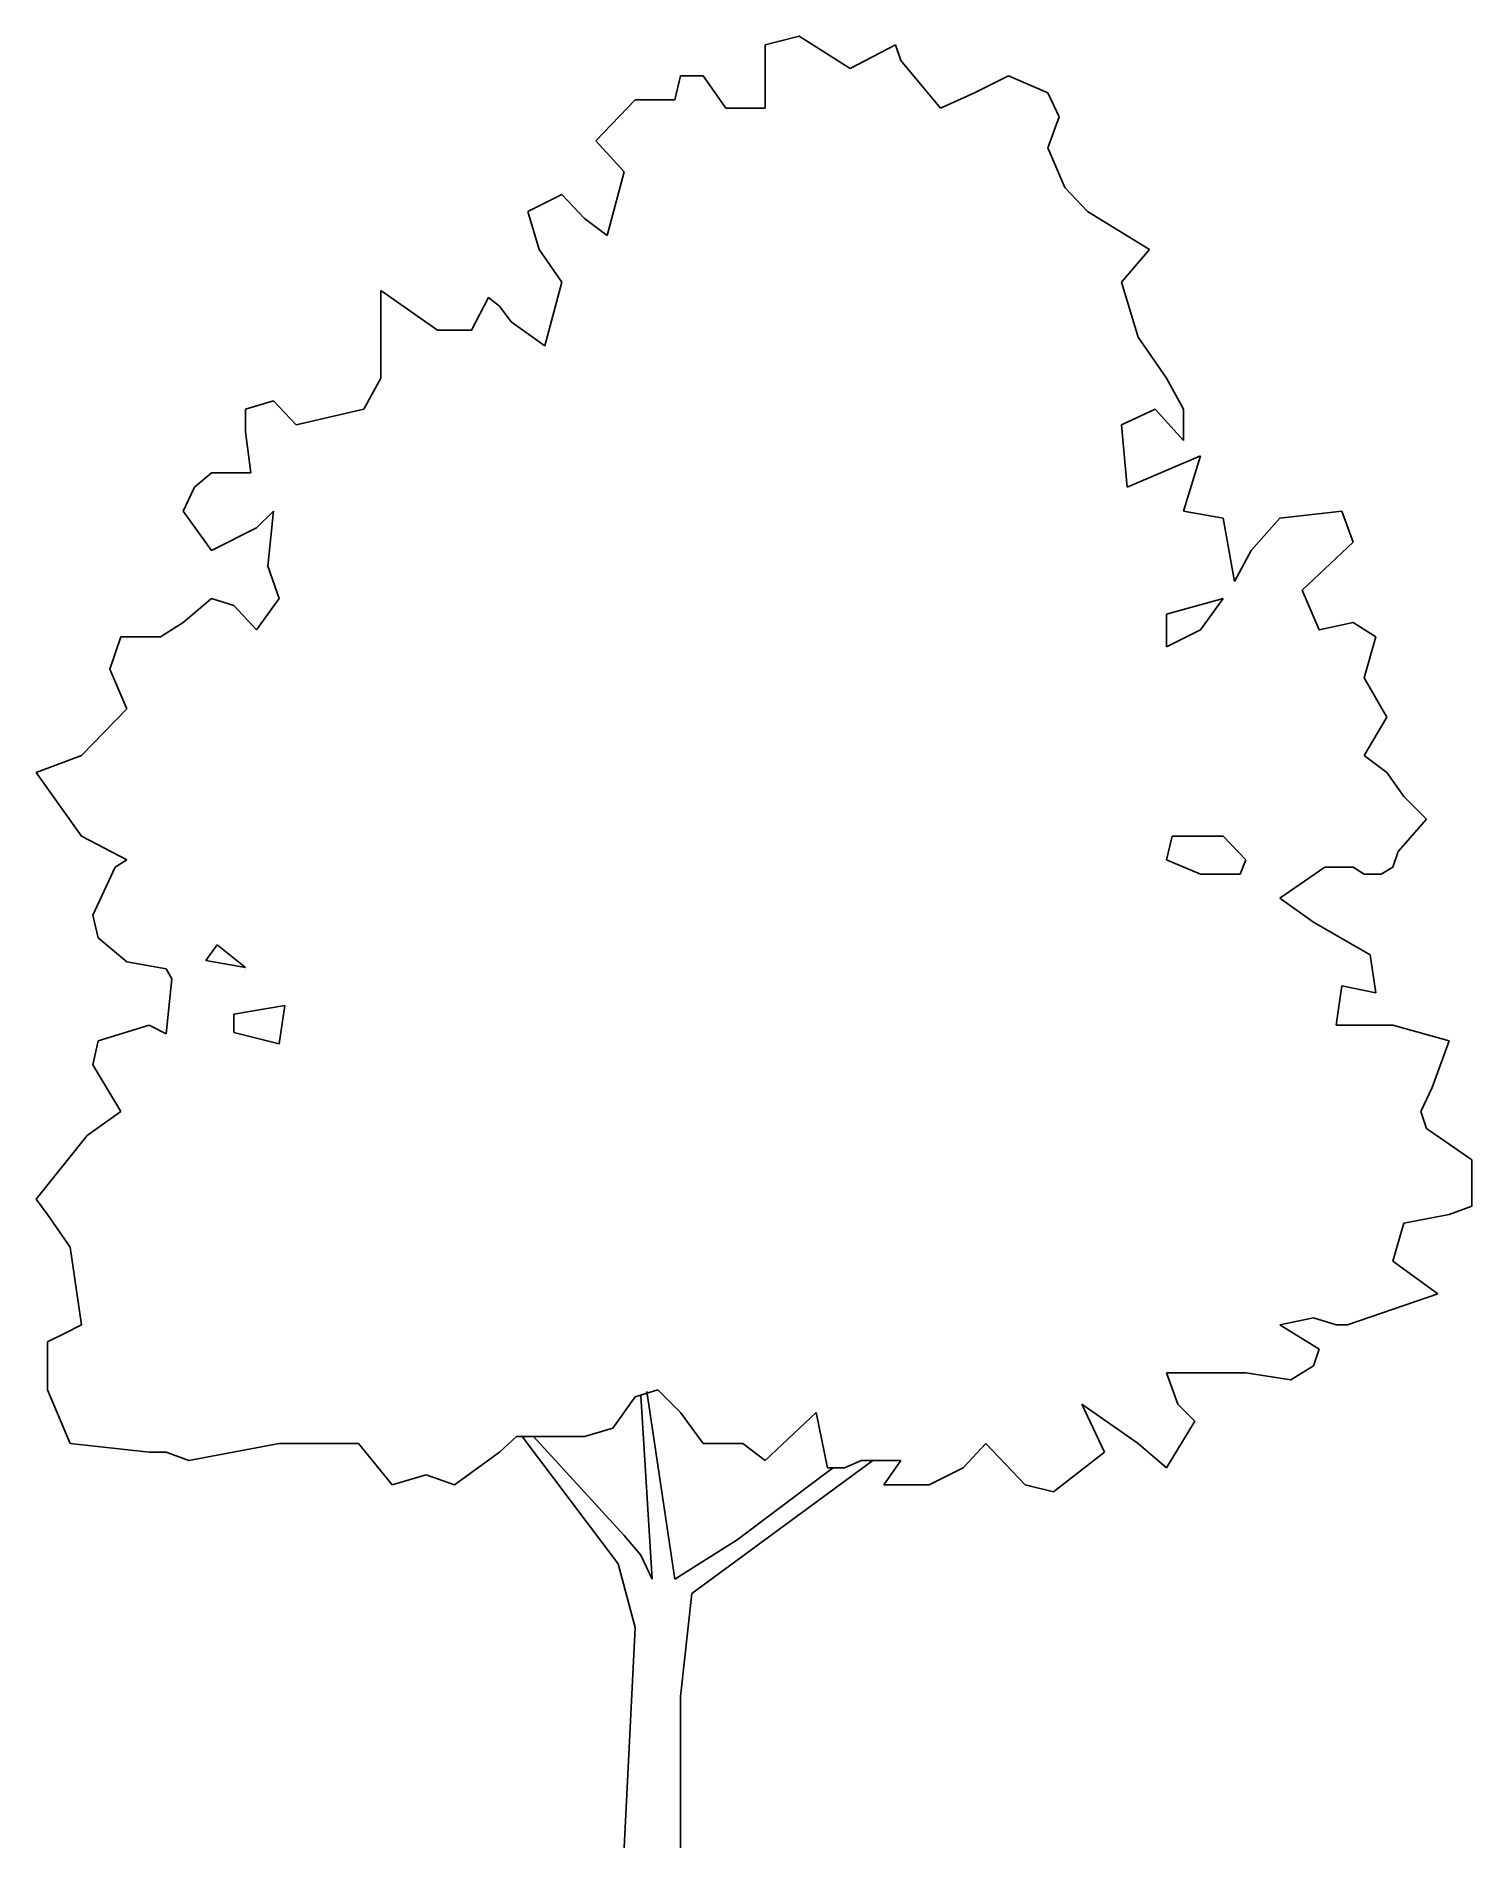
# Model space of a CAD drawing. Extents: x 336078 to 336872, y 71089 to 72090.
import ezdxf

# ---------------------------------------------------------------- set-up
doc = ezdxf.new("R2010")
doc.units = 0
doc.header["$MEASUREMENT"] = 0
doc.layers.get('0').update_dxf_attribs({"linetype": 'CONTINUOUS'})

msp = doc.modelspace()

# ---------------------------------------------------------------- linework, layer by layer
at = {"color": 7, "linetype": 'CONTINUOUS'}
for p, q in [((336500.3, 72090.2), (336481.6, 72085.5)), ((336481.6, 72085.5), (336481.6, 72059)), ((336528.5, 72072.3), (336500.3, 72090.2)), ((336553.5, 72085.5), (336528.5, 72072.3)), ((336556.6, 72076.9), (336553.5, 72085.5)), ((336578.5, 72050.4), (336556.6, 72076.9)), ((336434.7, 72068.4), (336431.6, 72055.1)), ((336447.2, 72068.4), (336434.7, 72068.4)), ((336459.7, 72050.4), (336447.2, 72068.4)), ((336616, 72068.4), (336597.2, 72059)), ((336637.8, 72059), (336616, 72068.4)), ((336409.7, 72055.1), (336387.8, 72032.4)), ((336431.6, 72055.1), (336409.7, 72055.1)), ((336481.6, 72059), (336481.6, 72050.4)), ((336597.2, 72059), (336578.5, 72050.4)), ((336644.1, 72045.7), (336637.8, 72059)), ((336481.6, 72050.4), (336459.7, 72050.4)), ((336637.8, 72028.5), (336644.1, 72045.7)), ((336387.8, 72032.4), (336403.5, 72015.2)), ((336647.2, 72006.6), (336637.8, 72028.5)), ((336403.5, 72015.2), (336394.1, 71980.1)), ((336369.1, 72002.7), (336350.3, 71993.4)), ((336381.6, 71989.4), (336369.1, 72002.7)), ((336659.7, 71993.4), (336647.2, 72006.6)), ((336350.3, 71993.4), (336356.6, 71972.3)), ((336659.7, 71993.4), (336694.1, 71972.3)), ((336394.1, 71980.1), (336381.6, 71989.4)), ((336356.6, 71972.3), (336369.1, 71954.3)), ((336678.5, 71954.3), (336694.1, 71972.3)), ((336369.1, 71954.3), (336359.7, 71919.1)), ((336687.8, 71923.8), (336678.5, 71954.3)), ((336269.1, 71949.6), (336269.1, 71901.2)), ((336300.3, 71927.7), (336269.1, 71949.6)), ((336328.5, 71945.7), (336319.1, 71927.7)), ((336334.7, 71941), (336328.5, 71945.7)), ((336341, 71932.4), (336334.7, 71941)), ((336359.7, 71919.1), (336341, 71932.4)), ((336319.1, 71927.7), (336300.3, 71927.7)), ((336703.5, 71901.2), (336687.8, 71923.8)), ((336269.1, 71901.2), (336259.7, 71884)), ((336712.8, 71884), (336703.5, 71901.2)), ((336209.7, 71888.7), (336194.1, 71884)), ((336194.1, 71884), (336194.1, 71871.5)), ((336222.2, 71875.4), (336209.7, 71888.7)), ((336259.7, 71884), (336222.2, 71875.4)), ((336678.5, 71875.4), (336697.2, 71884)), ((336697.2, 71884), (336712.8, 71866.8)), ((336712.8, 71866.8), (336712.8, 71884)), ((336681.6, 71841), (336678.5, 71875.4)), ((336194.1, 71871.5), (336197.2, 71848.8)), ((336722.2, 71858.2), (336681.6, 71841)), ((336712.8, 71827.7), (336722.2, 71858.2)), ((336175.3, 71848.8), (336166, 71841)), ((336197.2, 71848.8), (336175.3, 71848.8)), ((336166, 71841), (336159.7, 71827.7)), ((336159.7, 71827.7), (336175.3, 71805.9)), ((336200.3, 71818.4), (336209.7, 71827.7)), ((336209.7, 71827.7), (336206.6, 71797.3)), ((336734.7, 71823.8), (336712.8, 71827.7)), ((336741, 71788.7), (336734.7, 71823.8)), ((336766, 71823.8), (336750.3, 71805.9)), ((336800.3, 71827.7), (336766, 71823.8)), ((336806.6, 71810.5), (336800.3, 71827.7)), ((336175.3, 71805.9), (336200.3, 71818.4)), ((336750.3, 71805.9), (336741, 71788.7)), ((336778.5, 71784), (336806.6, 71810.5)), ((336206.6, 71797.3), (336212.8, 71779.3)), ((336787.8, 71762.1), (336778.5, 71784)), ((336175.3, 71779.3), (336159.7, 71766)), ((336187.8, 71775.4), (336175.3, 71779.3)), ((336200.3, 71762.1), (336187.8, 71775.4)), ((336212.8, 71779.3), (336200.3, 71762.1)), ((336734.7, 71779.3), (336703.5, 71770.7)), ((336722.2, 71762.1), (336734.7, 71779.3)), ((336159.7, 71766), (336147.2, 71758.2)), ((336703.5, 71770.7), (336703.5, 71752.7)), ((336703.5, 71752.7), (336722.2, 71762.1)), ((336806.6, 71766), (336787.8, 71762.1)), ((336819.1, 71758.2), (336806.6, 71766)), ((336125.3, 71758.2), (336119.1, 71740.2)), ((336147.2, 71758.2), (336125.3, 71758.2)), ((336812.8, 71735.5), (336819.1, 71758.2)), ((336119.1, 71740.2), (336128.5, 71718.4)), ((336825.3, 71713.7), (336812.8, 71735.5)), ((336128.5, 71718.4), (336103.5, 71692.6)), ((336812.8, 71692.6), (336825.3, 71713.7)), ((336103.5, 71692.6), (336078.5, 71683.2)), ((336825.3, 71683.2), (336812.8, 71692.6)), ((336078.5, 71683.2), (336103.5, 71648)), ((336834.7, 71669.9), (336825.3, 71683.2)), ((336847.2, 71657.4), (336834.7, 71669.9)), ((336831.6, 71639.4), (336847.2, 71657.4)), ((336103.5, 71648), (336128.5, 71634.8)), ((336706.6, 71648), (336703.5, 71634.8)), ((336734.7, 71648), (336706.6, 71648)), ((336747.2, 71634.8), (336734.7, 71648)), ((336128.5, 71634.8), (336122.2, 71630.9)), ((336703.5, 71634.8), (336722.2, 71626.9)), ((336744.1, 71626.9), (336747.2, 71634.8)), ((336828.5, 71630.9), (336831.6, 71639.4)), ((336122.2, 71630.9), (336109.7, 71604.3)), ((336722.2, 71626.9), (336744.1, 71626.9)), ((336766, 71613.7), (336791, 71630.9)), ((336791, 71630.9), (336806.6, 71630.9)), ((336806.6, 71630.9), (336812.8, 71626.9)), ((336812.8, 71626.9), (336822.2, 71626.9)), ((336822.2, 71626.9), (336828.5, 71630.9)), ((336784.7, 71600.4), (336766, 71613.7)), ((336109.7, 71604.3), (336112.8, 71591.8)), ((336112.8, 71591.8), (336128.5, 71578.5)), ((336816, 71582.4), (336784.7, 71600.4)), ((336178.5, 71587.9), (336172.2, 71579.3)), ((336194.1, 71575.4), (336178.5, 71587.9)), ((336819.1, 71561.3), (336816, 71582.4)), ((336128.5, 71578.5), (336150.3, 71574.6)), ((336150.3, 71574.6), (336153.5, 71569.1)), ((336172.2, 71579.3), (336194.1, 71575.4)), ((336153.5, 71569.1), (336150.3, 71538.7)), ((336797.2, 71543.4), (336800.3, 71565.2)), ((336800.3, 71565.2), (336819.1, 71561.3)), ((336216, 71554.3), (336187.8, 71549.6)), ((336212.8, 71533.2), (336216, 71554.3)), ((336141, 71543.4), (336112.8, 71534.8)), ((336150.3, 71538.7), (336141, 71543.4)), ((336187.8, 71549.6), (336187.8, 71539.4)), ((336803.5, 71543.4), (336797.2, 71543.4)), ((336828.5, 71543.4), (336803.5, 71543.4)), ((336859.7, 71534.8), (336828.5, 71543.4)), ((336112.8, 71534.8), (336109.7, 71521.5)), ((336187.8, 71539.4), (336212.8, 71533.2)), ((336850.3, 71509), (336859.7, 71534.8)), ((336109.7, 71521.5), (336125.3, 71495.7)), ((336844.1, 71495.7), (336850.3, 71509)), ((336125.3, 71495.7), (336106.6, 71482.4)), ((336847.2, 71486.3), (336844.1, 71495.7)), ((336106.6, 71482.4), (336078.5, 71447.3)), ((336872.2, 71469.1), (336847.2, 71486.3)), ((336872.2, 71443.4), (336872.2, 71469.1)), ((336078.5, 71447.3), (336084.7, 71438.7)), ((336859.7, 71438.7), (336872.2, 71443.4)), ((336084.7, 71438.7), (336097.2, 71420.7)), ((336828.5, 71412.9), (336834.7, 71434)), ((336834.7, 71434), (336859.7, 71438.7)), ((336097.2, 71420.7), (336103.5, 71377.7)), ((336853.5, 71394.9), (336828.5, 71412.9)), ((336803.5, 71377.7), (336853.5, 71394.9)), ((336766, 71377.7), (336784.7, 71381.6)), ((336784.7, 71381.6), (336797.2, 71377.7)), ((336094.1, 71373), (336084.7, 71368.4)), ((336103.5, 71377.7), (336094.1, 71373)), ((336787.8, 71364.4), (336766, 71377.7)), ((336797.2, 71377.7), (336803.5, 71377.7)), ((336084.7, 71368.4), (336084.7, 71341.8)), ((336784.7, 71355.1), (336787.8, 71364.4)), ((336772.2, 71347.3), (336784.7, 71355.1)), ((336084.7, 71341.8), (336097.2, 71312.1)), ((336409.7, 71337.9), (336422.2, 71341.8)), ((336422.2, 71341.8), (336434.7, 71329.3)), ((336703.5, 71351.2), (336747.2, 71351.2)), ((336709.7, 71334), (336703.5, 71351.2)), ((336747.2, 71351.2), (336772.2, 71347.3)), ((336397.2, 71320.7), (336409.7, 71337.9)), ((336412.8, 71338.7), (336419.1, 71237.1)), ((336416, 71341), (336431.6, 71237.1)), ((336656.6, 71334), (336687.8, 71312.1)), ((336662.8, 71320.7), (336656.6, 71334)), ((336719.1, 71324.6), (336709.7, 71334)), ((336434.7, 71329.3), (336447.2, 71312.1)), ((336481.6, 71302.7), (336509.7, 71329.3)), ((336509.7, 71329.3), (336516, 71298.8)), ((336703.5, 71298.8), (336719.1, 71324.6)), ((336097.2, 71312.1), (336141, 71307.4)), ((336162.8, 71302.7), (336212.8, 71312.1)), ((336212.8, 71312.1), (336256.6, 71312.1)), ((336256.6, 71312.1), (336275.3, 71289.4)), ((336334.7, 71307.4), (336344.1, 71316)), ((336344.1, 71316), (336381.6, 71316)), ((336347.2, 71316), (336400.3, 71245.7)), ((336403.5, 71261.3), (336353.5, 71316)), ((336381.6, 71316), (336397.2, 71320.7)), ((336447.2, 71312.1), (336456.6, 71312.1)), ((336456.6, 71312.1), (336469.1, 71312.1)), ((336469.1, 71312.1), (336481.6, 71302.7)), ((336591, 71298.8), (336603.5, 71312.1)), ((336603.5, 71312.1), (336625.3, 71289.4)), ((336669.1, 71307.4), (336662.8, 71320.7)), ((336687.8, 71312.1), (336703.5, 71298.8)), ((336141, 71307.4), (336150.3, 71307.4)), ((336150.3, 71307.4), (336162.8, 71302.7)), ((336309.7, 71289.4), (336334.7, 71307.4)), ((336441, 71229.3), (336541, 71302.7)), ((336525.3, 71298.8), (336534.7, 71302.7)), ((336534.7, 71302.7), (336556.6, 71302.7)), ((336556.6, 71302.7), (336547.2, 71289.4)), ((336641, 71285.5), (336669.1, 71307.4)), ((336275.3, 71289.4), (336294.1, 71294.9)), ((336294.1, 71294.9), (336309.7, 71289.4)), ((336466, 71259), (336512.8, 71294.1)), ((336512.8, 71294.1), (336519.1, 71298.8)), ((336516, 71298.8), (336525.3, 71298.8)), ((336572.2, 71289.4), (336591, 71298.8)), ((336547.2, 71289.4), (336572.2, 71289.4)), ((336625.3, 71289.4), (336641, 71285.5)), ((336412.8, 71250.4), (336403.5, 71261.3)), ((336431.6, 71237.1), (336466, 71259)), ((336400.3, 71245.7), (336409.7, 71210.5)), ((336419.1, 71237.1), (336412.8, 71250.4)), ((336441, 71229.3), (336434.7, 71172.3)), ((336409.7, 71210.5), (336403.5, 71088.7)), ((336434.7, 71172.3), (336434.7, 71088.7))]:
    msp.add_line(p, q, dxfattribs=at)

doc.saveas('drawing.dxf')
